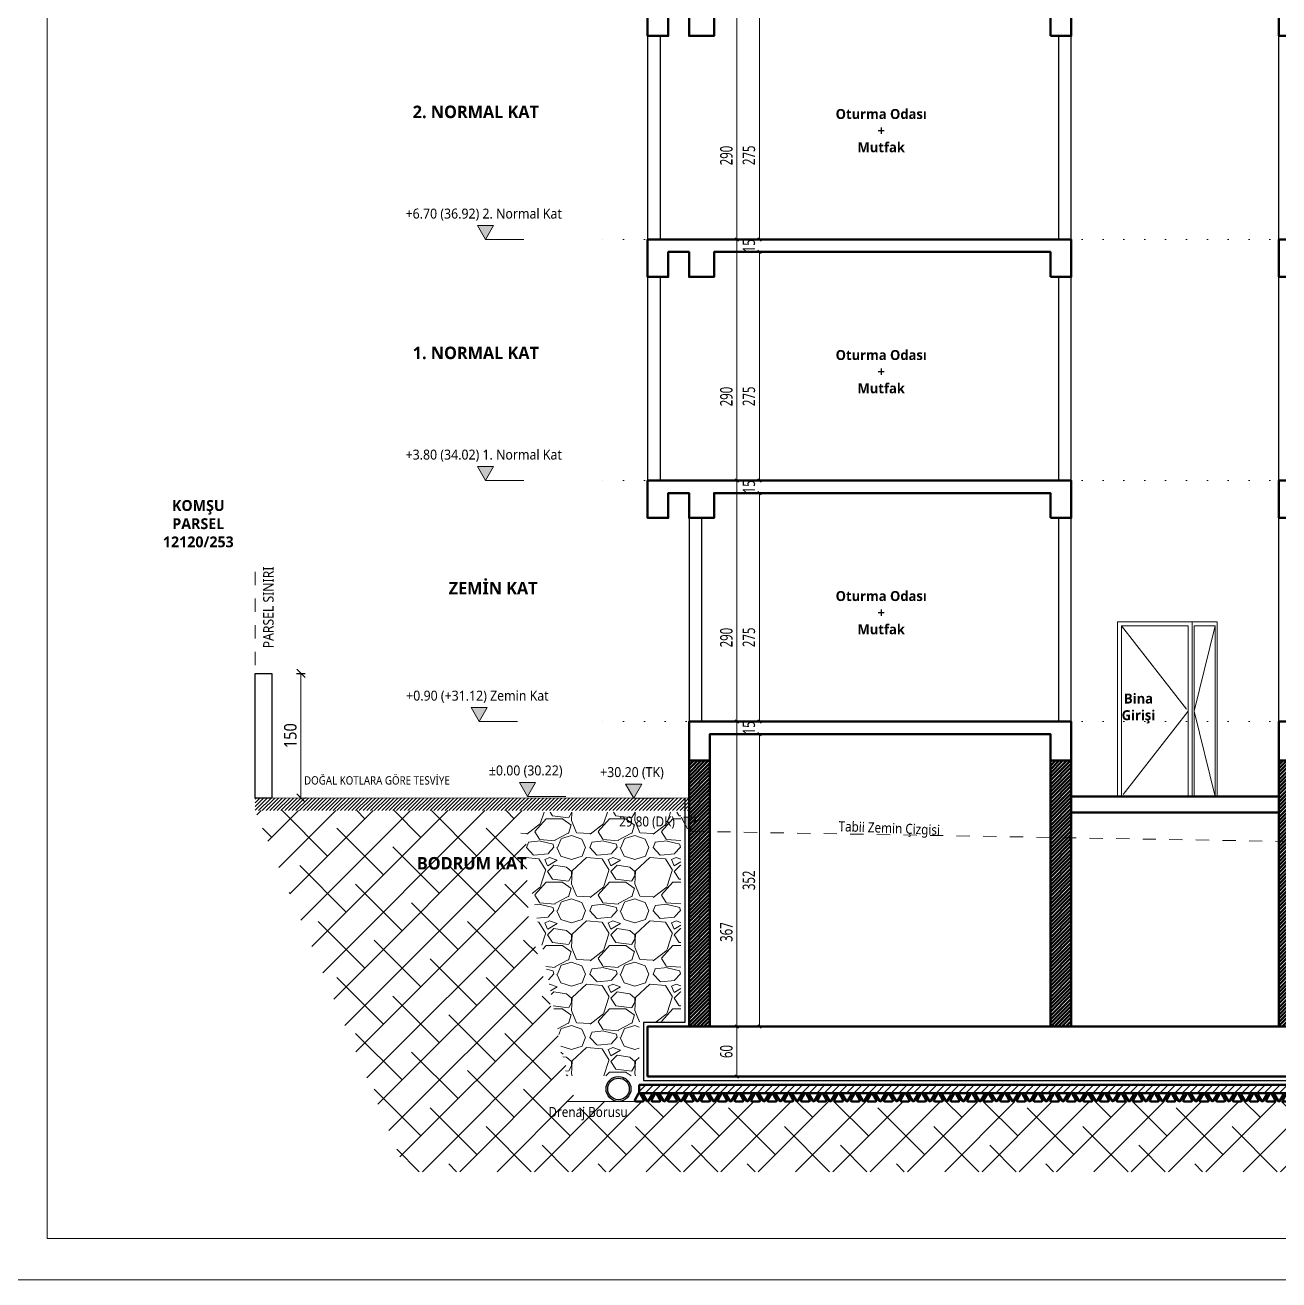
# Model space of a CAD drawing. Header units: metres. Extents: x 14968 to 56958, y -40276 to -31129.
# Drawn here: x 43774 to 45283, y -37376 to -35866 of the extents above; entities that cross this region are included whole.
import ezdxf
from ezdxf.enums import TextEntityAlignment as Align

# ---------------------------------------------------------------- set-up
doc = ezdxf.new("R2010")
doc.units = ezdxf.units.M
for name, pattern in [('DASHED2', [9.524999999999999, 6.35, -3.175]), ('DOT', [0.25, 0, -0.25]), ('JIS_02_1.2', [64.008, 32.004, -32.004])]:
    doc.linetypes.add(name, pattern=pattern)
doc.layers.get('0').update_dxf_attribs({"lineweight": 13})
doc.layers.get('Defpoints').update_dxf_attribs({"lineweight": 9})
for name, color, linetype, lineweight in [('A ANTET', 7, 'Continuous', 13), ('A DIŞ ZEMİN', 7, 'Continuous', 50), ('A DUVAR', 7, 'Continuous', 25), ('A KESİT BETONARME', 1, 'Continuous', 50), ('A KESİT MERDİVEN', 1, 'Continuous', 50), ('A KOLON TARAMA', 1, 'Continuous', 15), ('A KOT KESİT', 51, 'Continuous', 15), ('A TABİİ ZEMİN ÇİZGİSİ', 81, 'JIS_02_1.2', 9), ('A TOPRAK', 17, 'Continuous', 5), ('A YAZI', 7, 'Continuous', 13), ('A YAZI MALZEME', 131, 'Continuous', 9), ('A YAZI VAZ', 7, 'Continuous', 13), ('A ÖLÇÜ KESİT', 31, 'Continuous', 9)]:
    doc.layers.add(name, color=color, linetype=linetype, lineweight=lineweight)
doc.layers.add('A KESİT KAPI GÖR', color=7, linetype='Continuous', lineweight=9, true_color=0x848484)
doc.layers.add('A KOT KESİT KAT HİZASI', color=7, linetype='DOT', lineweight=15, true_color=0xffff7f)
doc.layers.add('A YALITIM', color=6, linetype='BATTING')
doc.styles.add('HİB GENISO .9', font='GENISO.ttf', dxfattribs={"width": 0.9})
doc.styles.add('HİB Segoe Semibold', font='')
doc.styles.add('HİB Segoe Semilight .7', font='segoeuisl.ttf', dxfattribs={"width": 0.7})
doc.styles.add('HİB Segoe Semilight .95', font='segoeuisl.ttf', dxfattribs={"width": 0.9})
doc.styles.get('HİB Segoe Semibold').set_extended_font_data('Segoe UI Semibold')
doc.linetypes.add('BATTING', pattern='A,0.00254,-2.54,[134,ltypeshp.shx,S=2.54,R=0,X=-2.54,Y=0],-5.08,[134,ltypeshp.shx,S=2.54,R=180,X=2.54,Y=0],-2.54', length=10.16254)
doc.dimstyles.new('HİB', dxfattribs={"dimtxt": 12, "dimasz": 18, "dimexe": 5, "dimexo": 30, "dimgap": 5, "dimtad": 1, "dimdec": 0, "dimzin": 0, "dimdsep": 46, "dimtxsty": 'HİB GENISO .9', "dimblk": 'CLOSEDBLANK', "dimtsz": 5, "dimcen": 0.09, "dimclrd": 256, "dimclre": 256, "dimclrt": 256, "dimadec": 0, "dimazin": 0, "dimtfac": 1, "dimtdec": 4, "dimtix": 1, "dimtofl": 0, "dimtmove": 0, "dimatfit": 3, "dimfxl": 30, "dimfxlon": 1, "dimtvp": 1, "dimtolj": 1, "dimtzin": 0, "dimlwd": -1, "dimlwe": -3, "dimarcsym": 0})
doc.dimstyles.new('HİB İÇ', dxfattribs={"dimtxt": 15, "dimasz": 18, "dimexe": 3, "dimexo": 10, "dimgap": 5, "dimtad": 1, "dimdec": 0, "dimzin": 0, "dimdsep": 46, "dimtxsty": 'HİB Segoe Semilight .7', "dimblk": 'NONE', "dimblk1": 'NONE', "dimblk2": 'NONE', "dimtsz": 2, "dimcen": 0.09, "dimclrd": 256, "dimclre": 256, "dimclrt": 256, "dimadec": 0, "dimazin": 0, "dimtfac": 1, "dimtdec": 4, "dimtix": 1, "dimtofl": 0, "dimtmove": 0, "dimatfit": 3, "dimfxl": 10, "dimfxlon": 1, "dimtvp": 1, "dimtolj": 1, "dimtzin": 0, "dimlwd": -1, "dimlwe": -3, "dimarcsym": 0})

# ---------------------------------------------------------------- blocks, each defined once
blk = doc.blocks.new('*D377')
at = {"layer": 'A ÖLÇÜ KESİT', "lineweight": -3, "ltscale": 0.5}
for p, q in [((44620.73252638744, -35834.07911688487), (44627.73252638744, -35834.07911688487)), ((44630.00820348626, -36124.07911688487), (44627.73252638744, -36124.07911688487))]:
    blk.add_line(p, q, dxfattribs=at)
at = {"layer": 'A ÖLÇÜ KESİT', "ltscale": 0.5}
for p, q in [((44632.73252638744, -35836.07911688487), (44628.73252638744, -35832.07911688487)), ((44630.73252638744, -36124.07911688487), (44630.73252638744, -35834.07911688487)), ((44628.73252638744, -36122.07911688487), (44632.73252638744, -36126.07911688487))]:
    blk.add_line(p, q, dxfattribs=at)
at = {"layer": 'Defpoints', "color": 0}
for p in [(44630.73252638744, -35834.07911688487), (44630.73252638744, -35834.07911688487), (44640.00820348626, -36124.07911688487)]:
    blk.add_point(p, dxfattribs=at)
at = {"layer": 'A ÖLÇÜ KESİT', "ltscale": 0.5, "insert": (44617.97625023681, -36023.04038595709), "char_height": 15, "attachment_point": 5, "rotation": 90, "style": 'HİB Segoe Semilight .7'}
blk.add_mtext('\\A1;290', dxfattribs=at)
blk = doc.blocks.new('_None')
blk = doc.blocks.new('*D376')
at = {"layer": 'A ÖLÇÜ KESİT', "lineweight": -3, "ltscale": 0.5}
for p, q in [((44653.17223963886, -35849.07911688485), (44660.84289426256, -35849.07911688485)), ((44662.28007484436, -36124.07911688487), (44654.84289426256, -36124.07911688487))]:
    blk.add_line(p, q, dxfattribs=at)
at = {"layer": 'A ÖLÇÜ KESİT', "ltscale": 0.5}
for p, q in [((44659.84289426256, -35851.07911688485), (44655.84289426256, -35847.07911688485)), ((44657.84289426256, -36124.07911688487), (44657.84289426256, -35849.07911688485)), ((44655.84289426256, -36122.07911688487), (44659.84289426256, -36126.07911688487))]:
    blk.add_line(p, q, dxfattribs=at)
at = {"layer": 'Defpoints', "color": 0}
for p in [(44643.17223963886, -35849.07911688485), (44657.84289426256, -35849.07911688485), (44672.28007484436, -36124.07911688487)]:
    blk.add_point(p, dxfattribs=at)
at = {"layer": 'A ÖLÇÜ KESİT', "ltscale": 0.5, "insert": (44645.09184823745, -36022.73599765154), "char_height": 15, "attachment_point": 5, "rotation": 90, "style": 'HİB Segoe Semilight .7'}
blk.add_mtext('\\A1;275', dxfattribs=at)
blk = doc.blocks.new('*D367')
at = {"layer": 'A ÖLÇÜ KESİT', "ltscale": 0.5}
for p, q in [((44655.84289426256, -36122.07911688487), (44659.84289426256, -36126.07911688487)), ((44657.84289426256, -36124.07911688487), (44657.84289426256, -36120.07911688487)), ((44659.84289426256, -36141.07911688485), (44655.84289426256, -36137.07911688485)), ((44657.84289426256, -36139.07911688485), (44657.84289426256, -36143.07911688485))]:
    blk.add_line(p, q, dxfattribs=at)
at = {"layer": 'A ÖLÇÜ KESİT', "lineweight": -3, "ltscale": 0.5}
for p, q in [((44655.84894913419, -36124.07911688487), (44660.84289426256, -36124.07911688487)), ((44653.52224830452, -36139.07911688485), (44660.84289426256, -36139.07911688485))]:
    blk.add_line(p, q, dxfattribs=at)
at = {"layer": 'Defpoints', "color": 0}
for p in [(44645.84894913419, -36124.07911688487), (44657.84289426256, -36124.07911688487), (44643.52224830452, -36139.07911688485)]:
    blk.add_point(p, dxfattribs=at)
at = {"layer": 'A ÖLÇÜ KESİT', "ltscale": 0.5, "insert": (44645.05000723327, -36131.57911688487), "char_height": 15, "attachment_point": 5, "rotation": 90, "style": 'HİB Segoe Semilight .7'}
blk.add_mtext('\\A1;15', dxfattribs=at)
blk = doc.blocks.new('TABİİ ZEMİN ÖLÇÜSÜ')
at = {"ltscale": 0.5}
h = blk.add_hatch(color=256, dxfattribs=at)
h.dxf.hatch_style = 1
h.paths.add_polyline_path([(9.742785792564973, 16.87500000001455), (-9.742785792586801, 16.87500000001455), (-1.455191522836685e-11, 1.455191522836685e-11)])
blk.add_lwpolyline([(9.742785792564973, 16.87500000001455), (-9.742785792586801, 16.87500000001455), (-1.455191522836685e-11, 1.455191522836685e-11)], close=True, dxfattribs=at)
at = {"ltscale": 0.5, "style": 'HİB Segoe Semilight .95', "width": 0.9}
blk.add_attdef('KOT', text='', height=12, dxfattribs=at).set_placement((-0.1060853250528453, 30.26986630654574), align=Align.MIDDLE)
blk = doc.blocks.new('KOT KESİT')
at = {"layer": 'A KOT KESİT', "transparency": 33554687}
h = blk.add_hatch(color=256, dxfattribs=at)
h.dxf.hatch_style = 1
h.paths.add_polyline_path([(9.742785792559516, 16.87500000000182), (-9.742785792590439, 16.87500000000182), (-1.455191522836685e-11, 1.818989403545856e-12)])
at = {"layer": 'A KOT KESİT'}
blk.add_line((-1.455191522836685e-11, 1.818989403545856e-12), (46.14918567927452, 1.818989403545856e-12), dxfattribs=at)
blk.add_lwpolyline([(9.742785792559516, 16.87500000000182), (-9.742785792590439, 16.87500000000182), (-1.455191522836685e-11, 1.818989403545856e-12)], close=True, dxfattribs=at)
at = {"layer": 'A KOT KESİT', "ltscale": 100, "transparency": 33554687, "style": 'HİB Segoe Semilight .95', "width": 0.9499999999999998}
blk.add_attdef('YAZI', text='', height=12, dxfattribs=at).set_placement((-2.144802670707023, 25.20597181316491), align=Align.CENTER)
blk = doc.blocks.new('*D373')
at = {"layer": 'A ÖLÇÜ KESİT', "lineweight": -3, "ltscale": 0.5}
for p, q in [((44620.73252638744, -36414.07911688487), (44627.73252638744, -36414.07911688487)), ((44630.00820348626, -36704.07911688487), (44627.73252638744, -36704.07911688487))]:
    blk.add_line(p, q, dxfattribs=at)
at = {"layer": 'A ÖLÇÜ KESİT', "ltscale": 0.5}
for p, q in [((44632.73252638744, -36416.07911688487), (44628.73252638744, -36412.07911688487)), ((44630.73252638744, -36704.07911688487), (44630.73252638744, -36414.07911688487)), ((44628.73252638744, -36702.07911688487), (44632.73252638744, -36706.07911688487))]:
    blk.add_line(p, q, dxfattribs=at)
at = {"layer": 'Defpoints', "color": 0}
for p in [(44630.73252638744, -36414.07911688487), (44630.73252638744, -36414.07911688487), (44640.00820348626, -36704.07911688487)]:
    blk.add_point(p, dxfattribs=at)
at = {"layer": 'A ÖLÇÜ KESİT', "ltscale": 0.5, "insert": (44617.97625023681, -36603.04038595709), "char_height": 15, "attachment_point": 5, "rotation": 90, "style": 'HİB Segoe Semilight .7'}
blk.add_mtext('\\A1;290', dxfattribs=at)
blk = doc.blocks.new('*D366')
at = {"layer": 'A ÖLÇÜ KESİT', "lineweight": -3, "ltscale": 0.5}
for p, q in [((44653.76309819509, -36414.07911688487), (44660.84289426256, -36414.07911688487)), ((44653.17223963886, -36429.07911688485), (44660.84289426256, -36429.07911688485))]:
    blk.add_line(p, q, dxfattribs=at)
at = {"layer": 'A ÖLÇÜ KESİT', "ltscale": 0.5}
for p, q in [((44655.84289426256, -36412.07911688487), (44659.84289426256, -36416.07911688487)), ((44657.84289426256, -36414.07911688487), (44657.84289426256, -36410.07911688487)), ((44659.84289426256, -36431.07911688485), (44655.84289426256, -36427.07911688485)), ((44657.84289426256, -36429.07911688485), (44657.84289426256, -36433.07911688485))]:
    blk.add_line(p, q, dxfattribs=at)
at = {"layer": 'Defpoints', "color": 0}
for p in [(44643.76309819509, -36414.07911688487), (44657.84289426256, -36414.07911688487), (44643.17223963886, -36429.07911688485)]:
    blk.add_point(p, dxfattribs=at)
at = {"layer": 'A ÖLÇÜ KESİT', "ltscale": 0.5, "insert": (44645.05000723327, -36421.57911688487), "char_height": 15, "attachment_point": 5, "rotation": 90, "style": 'HİB Segoe Semilight .7'}
blk.add_mtext('\\A1;15', dxfattribs=at)
blk = doc.blocks.new('*D365')
at = {"layer": 'A ÖLÇÜ KESİT', "lineweight": -3, "ltscale": 0.5}
for p, q in [((44653.17223963886, -36429.07911688485), (44660.84289426256, -36429.07911688485)), ((44662.28007484436, -36704.07911688487), (44654.84289426256, -36704.07911688487))]:
    blk.add_line(p, q, dxfattribs=at)
at = {"layer": 'A ÖLÇÜ KESİT', "ltscale": 0.5}
for p, q in [((44659.84289426256, -36431.07911688485), (44655.84289426256, -36427.07911688485)), ((44657.84289426256, -36704.07911688487), (44657.84289426256, -36429.07911688485)), ((44655.84289426256, -36702.07911688487), (44659.84289426256, -36706.07911688487))]:
    blk.add_line(p, q, dxfattribs=at)
at = {"layer": 'Defpoints', "color": 0}
for p in [(44643.17223963886, -36429.07911688485), (44657.84289426256, -36429.07911688485), (44672.28007484436, -36704.07911688487)]:
    blk.add_point(p, dxfattribs=at)
at = {"layer": 'A ÖLÇÜ KESİT', "ltscale": 0.5, "insert": (44645.09184823745, -36602.73599765154), "char_height": 15, "attachment_point": 5, "rotation": 90, "style": 'HİB Segoe Semilight .7'}
blk.add_mtext('\\A1;275', dxfattribs=at)
blk = doc.blocks.new('*D364')
at = {"layer": 'A ÖLÇÜ KESİT', "ltscale": 0.5}
for p, q in [((44655.84289426256, -36702.07911688487), (44659.84289426256, -36706.07911688487)), ((44657.84289426256, -36704.07911688487), (44657.84289426256, -36700.07911688487)), ((44659.84289426256, -36721.07911688485), (44655.84289426256, -36717.07911688485)), ((44657.84289426256, -36719.07911688485), (44657.84289426256, -36723.07911688485))]:
    blk.add_line(p, q, dxfattribs=at)
at = {"layer": 'A ÖLÇÜ KESİT', "lineweight": -3, "ltscale": 0.5}
for p, q in [((44662.28007484436, -36704.07911688487), (44654.84289426256, -36704.07911688487)), ((44662.61017579668, -36719.07911688485), (44654.84289426256, -36719.07911688485))]:
    blk.add_line(p, q, dxfattribs=at)
at = {"layer": 'Defpoints', "color": 0}
for p in [(44657.84289426256, -36704.07911688487), (44672.28007484436, -36704.07911688487), (44672.61017579668, -36719.07911688485)]:
    blk.add_point(p, dxfattribs=at)
at = {"layer": 'A ÖLÇÜ KESİT', "ltscale": 0.5, "insert": (44645.05000723327, -36711.57911688486), "char_height": 15, "attachment_point": 5, "rotation": 90, "style": 'HİB Segoe Semilight .7'}
blk.add_mtext('\\A1;15', dxfattribs=at)
blk = doc.blocks.new('*D363')
at = {"layer": 'A ÖLÇÜ KESİT', "lineweight": -3, "ltscale": 0.5}
for p, q in [((44640.73252638744, -37071.07911688359), (44627.73252638744, -37071.07911688359)), ((44640.73252638744, -37131.07911688359), (44627.73252638744, -37131.07911688359))]:
    blk.add_line(p, q, dxfattribs=at)
at = {"layer": 'A ÖLÇÜ KESİT', "ltscale": 0.5}
for p, q in [((44632.73252638744, -37073.07911688359), (44628.73252638744, -37069.07911688359)), ((44630.73252638744, -37131.07911688359), (44630.73252638744, -37071.07911688359)), ((44628.73252638744, -37129.07911688359), (44632.73252638744, -37133.07911688359))]:
    blk.add_line(p, q, dxfattribs=at)
at = {"layer": 'Defpoints', "color": 0}
for p in [(44630.73252638744, -37071.07911688359), (44651.00149046036, -37071.07911688359), (44661.57095292037, -37131.07911688359)]:
    blk.add_point(p, dxfattribs=at)
at = {"layer": 'A ÖLÇÜ KESİT', "ltscale": 0.5, "insert": (44617.97625023681, -37101.07911688359), "char_height": 15, "attachment_point": 5, "rotation": 90, "style": 'HİB Segoe Semilight .7'}
blk.add_mtext('\\A1;60', dxfattribs=at)
blk = doc.blocks.new('*D791')
at = {"layer": 'A ÖLÇÜ KESİT', "ltscale": 0.5}
for p, q in [((44659.84289426256, -36721.07840102629), (44655.84289426256, -36717.07840102629)), ((44657.84289426256, -37071.07911688359), (44657.84289426256, -36719.07840102629)), ((44655.84289426256, -37069.07911688359), (44659.84289426256, -37073.07911688359))]:
    blk.add_line(p, q, dxfattribs=at)
at = {"layer": 'A ÖLÇÜ KESİT', "lineweight": -3, "ltscale": 0.5}
for p, q in [((44657.63419795626, -36719.07840102629), (44654.84289426256, -36719.07840102629)), ((44661.00149046036, -37071.07911688359), (44660.84289426256, -37071.07911688359))]:
    blk.add_line(p, q, dxfattribs=at)
at = {"layer": 'Defpoints', "color": 0}
for p in [(44657.84289426256, -36719.07840102629), (44667.63419795626, -36719.07840102629), (44651.00149046036, -37071.07911688359)]:
    blk.add_point(p, dxfattribs=at)
at = {"layer": 'A ÖLÇÜ KESİT', "ltscale": 0.5, "insert": (44645.08661811193, -36895.07875895494), "char_height": 15, "attachment_point": 5, "rotation": 90, "style": 'HİB Segoe Semilight .7'}
blk.add_mtext('\\A1;352', dxfattribs=at)
blk = doc.blocks.new('*D372')
at = {"layer": 'A ÖLÇÜ KESİT', "ltscale": 0.5}
for p, q in [((44632.73252638744, -36706.07911688487), (44628.73252638744, -36702.07911688487)), ((44630.73252638744, -37071.07911688359), (44630.73252638744, -36704.07911688487)), ((44628.73252638744, -37069.07911688359), (44632.73252638744, -37073.07911688359))]:
    blk.add_line(p, q, dxfattribs=at)
at = {"layer": 'A ÖLÇÜ KESİT', "lineweight": -3, "ltscale": 0.5}
for p, q in [((44630.00820348626, -36704.07911688487), (44627.73252638744, -36704.07911688487)), ((44630.00820348626, -37071.07911688359), (44627.73252638744, -37071.07911688359))]:
    blk.add_line(p, q, dxfattribs=at)
at = {"layer": 'Defpoints', "color": 0}
for p in [(44630.73252638744, -36704.07911688487), (44640.00820348626, -36704.07911688487), (44640.00820348626, -37071.07911688359)]:
    blk.add_point(p, dxfattribs=at)
at = {"layer": 'A ÖLÇÜ KESİT', "ltscale": 0.5, "insert": (44617.97625023681, -36957.35541148041), "char_height": 15, "attachment_point": 5, "rotation": 90, "style": 'HİB Segoe Semilight .7'}
blk.add_mtext('\\A1;367', dxfattribs=at)
blk = doc.blocks.new('*D741')
at = {"layer": 'A ÖLÇÜ KESİT', "ltscale": 0.5}
for p, q in [((44110.89329743088, -36651.06785947623), (44100.89329743088, -36641.06785947623)), ((44105.89329743088, -36796.08019174472), (44105.89329743088, -36646.06785947623)), ((44100.89329743088, -36791.08019174472), (44110.89329743088, -36801.08019174472))]:
    blk.add_line(p, q, dxfattribs=at)
at = {"layer": 'A ÖLÇÜ KESİT', "lineweight": -3, "ltscale": 0.5}
for p, q in [((44100.67716156691, -36646.06785947623), (44110.89329743088, -36646.06785947623)), ((44112.06313666554, -36796.08019174472), (44110.89329743088, -36796.08019174472))]:
    blk.add_line(p, q, dxfattribs=at)
at = {"layer": 'Defpoints', "color": 0}
for p in [(44070.67716156691, -36646.06785947623), (44105.89329743088, -36646.06785947623), (44082.06313666554, -36796.08019174472)]:
    blk.add_point(p, dxfattribs=at)
at = {"layer": 'A ÖLÇÜ KESİT', "ltscale": 0.5, "insert": (44093.1004104016, -36721.07402561048), "char_height": 15, "attachment_point": 5, "rotation": 90, "style": 'HİB Segoe Semilight .95'}
blk.add_mtext('\\A1;150', dxfattribs=at)
blk = doc.blocks.new('_ClosedBlank')
at = {"color": 0, "linetype": 'ByBlock', "lineweight": -2}
for p, q in [((-1, 0.166667), (0, 0)), ((-1, 0.166667), (-1, -0.166667)), ((0, 0), (-1, -0.166667))]:
    blk.add_line(p, q, dxfattribs=at)
blk = doc.blocks.new('*D375')
at = {"layer": 'A ÖLÇÜ KESİT', "lineweight": -3, "ltscale": 0.5}
for p, q in [((44620.73252638744, -36124.07911688487), (44627.73252638744, -36124.07911688487)), ((44630.00820348626, -36414.07911688487), (44627.73252638744, -36414.07911688487))]:
    blk.add_line(p, q, dxfattribs=at)
at = {"layer": 'A ÖLÇÜ KESİT', "ltscale": 0.5}
for p, q in [((44632.73252638744, -36126.07911688487), (44628.73252638744, -36122.07911688487)), ((44630.73252638744, -36414.07911688487), (44630.73252638744, -36124.07911688487)), ((44628.73252638744, -36412.07911688487), (44632.73252638744, -36416.07911688487))]:
    blk.add_line(p, q, dxfattribs=at)
at = {"layer": 'Defpoints', "color": 0}
for p in [(44630.73252638744, -36124.07911688487), (44630.73252638744, -36124.07911688487), (44640.00820348626, -36414.07911688487)]:
    blk.add_point(p, dxfattribs=at)
at = {"layer": 'A ÖLÇÜ KESİT', "ltscale": 0.5, "insert": (44617.97625023681, -36313.04038595709), "char_height": 15, "attachment_point": 5, "rotation": 90, "style": 'HİB Segoe Semilight .7'}
blk.add_mtext('\\A1;290', dxfattribs=at)
blk = doc.blocks.new('*D374')
at = {"layer": 'A ÖLÇÜ KESİT', "lineweight": -3, "ltscale": 0.5}
for p, q in [((44653.17223963886, -36139.07911688485), (44660.84289426256, -36139.07911688485)), ((44662.28007484436, -36414.07911688487), (44654.84289426256, -36414.07911688487))]:
    blk.add_line(p, q, dxfattribs=at)
at = {"layer": 'A ÖLÇÜ KESİT', "ltscale": 0.5}
for p, q in [((44659.84289426256, -36141.07911688485), (44655.84289426256, -36137.07911688485)), ((44657.84289426256, -36414.07911688487), (44657.84289426256, -36139.07911688485)), ((44655.84289426256, -36412.07911688487), (44659.84289426256, -36416.07911688487))]:
    blk.add_line(p, q, dxfattribs=at)
at = {"layer": 'Defpoints', "color": 0}
for p in [(44643.17223963886, -36139.07911688485), (44657.84289426256, -36139.07911688485), (44672.28007484436, -36414.07911688487)]:
    blk.add_point(p, dxfattribs=at)
at = {"layer": 'A ÖLÇÜ KESİT', "ltscale": 0.5, "insert": (44645.09184823745, -36312.73599765154), "char_height": 15, "attachment_point": 5, "rotation": 90, "style": 'HİB Segoe Semilight .7'}
blk.add_mtext('\\A1;275', dxfattribs=at)
blk = doc.blocks.new('*U726')
at = {"layer": 'A KESİT BETONARME', "ltscale": 0.5}
for points in [[(-10.48100418740069, -3.33333333333394, 0.5773502691896174), (-9.518753738750092, -5.000000000000909), (-0.5377495513530448, -5.000000000000909, 0.5773502691896383), (0.4245008972975484, -3.33333333333394), (-4.066001196399156, 4.444444444444343, 0.577350269189672), (-5.990502093703981, 4.444444444444343)], [(10.48100418739705, 3.333333333334849, 0.5773502691896174), (9.518753738746454, 5.000000000001819), (0.5377495513494068, 5.000000000001819, 0.5773502691896383), (-0.4245008973011863, 3.333333333334849), (4.066001196395518, -4.444444444443434, 0.577350269189672), (5.990502093700343, -4.444444444443434)]]:
    blk.add_lwpolyline(points, format="xyb", close=True, dxfattribs=at)
blk = doc.blocks.new('*U725')
at = {"layer": 'A KESİT BETONARME', "color": 0, "linetype": 'ByBlock', "lineweight": -2, "transparency": 16777216}
for p in [(0, 0), (20, 0), (40, 0), (60, 0), (80, 0), (100, 0), (120, 0), (140, 0), (160, 0), (180, 0), (200, 0), (220, 0), (240, 0), (260, 0), (280, 0), (300, 0), (320, 0), (340, 0), (360, 0), (380, 0), (400, 0), (420, 0), (440, 0), (460, 0), (480, 0), (500, 0), (520, 0), (540, 0), (560, 0), (580, 0), (600, 0), (620, 0), (640, 0), (660, 0), (680, 0), (700, 0), (720, 0), (740, 0), (760, 0), (780, 0), (800, 0), (820, 0), (840, 0), (860, 0), (880, 0), (900, 0), (920, 0), (940, 0), (960, 0), (980, 0), (1000, 0), (1020, 0), (1040, 0), (1060, 0), (1080, 0), (1100, 0), (1120, 0), (1140, 0), (1160, 0), (1180, 0), (1200, 0), (1220, 0), (1240, 0), (1260, 0), (1280, 0)]:
    blk.add_blockref('*U726', p, dxfattribs=at)
blk = doc.blocks.new('GİRİŞ KAPISI GÖR')
at = {"layer": 'A KESİT KAPI GÖR'}
for p, q in [((119.9999999999854, 210.0000000000146), (89.99999999998545, 210.0000000000146)), ((90.00000000000728, 210.0000000000146), (90.00000000000728, 1.455191522836685e-11)), ((117.4999999999854, 205.0000000000146), (92.49999999998545, 205.0000000000146)), ((92.50000000000728, 205.0000000000146), (92.50000000000728, 1.455191522836685e-11)), ((117.5000000000218, -5.093170329928398e-11), (117.5000000000218, 205.0000000000291)), ((120.0000000000073, 1.455191522836685e-11), (120.0000000000073, 210.0000000000146))]:
    blk.add_line(p, q, dxfattribs=at)
at = {"layer": 'A KESİT KAPI GÖR', "linetype": 'DASHED2', "ltscale": 20}
for p, q in [((117.5000000000073, 205.0000000000146), (92.50000000000728, 102.5000000000146)), ((92.50000000000728, 102.5000000000073), (117.5000000000073, 7.275957614183426e-12))]:
    blk.add_line(p, q, dxfattribs=at)
at = {"layer": 'A KESİT KAPI GÖR'}
for points in [[(9.999999999970896, 1.455191522836685e-11), (-1.455191522836685e-11, 1.455191522836685e-11), (-1.455191522836685e-11, 210.0000000000146), (89.99999999998545, 210.0000000000146), (89.99999999998545, 1.455191522836685e-11), (14.5637976777216, 1.455191522836685e-11)], [(4.999999999985448, 7.275957614183426e-12), (4.999999999985448, 205.0000000000218), (84.99999999998545, 205.0000000000218), (84.99999999998545, 2.182787284255028e-11), (4.999999999985448, 7.275957614183426e-12)]]:
    blk.add_lwpolyline(points, dxfattribs=at)
at = {"layer": 'A KESİT KAPI GÖR', "linetype": 'DASHED2', "ltscale": 20}
blk.add_lwpolyline([(4.999999999985448, 205.0000000000218), (84.99999999998545, 102.5000000000218), (4.999999999985448, 1.455191522836685e-11)], dxfattribs=at)

msp = doc.modelspace()

# ---------------------------------------------------------------- hatches: boundary and pattern name
at = {"layer": 'A DUVAR', "ltscale": 0.5, "true_color": 0x848484, "transparency": 33554687}
h = msp.add_hatch(dxfattribs=at)
h.set_pattern_fill('ANSI31', color=252)
h.set_pattern_definition([(45, (460.1343439731645, -5362.281981884102), (-2.245064030267288, 2.245064030267288), [])])
h.paths.add_polyline_path([(44573.08249567843, -36811.08377318137), (44573.08249567843, -36796.08377318137), (44050.67716156691, -36796.08377318137), (44050.67716156689, -36811.08377318137)])
at = {"layer": 'A KESİT MERDİVEN', "ltscale": 0.5, "transparency": 33554687}
h = msp.add_hatch(dxfattribs=at)
h.set_pattern_fill('ANSI31', color=256)
h.set_pattern_definition([(45, (0, 0), (-2.245064030267288, 2.245064030267288), [])])
h.paths.add_polyline_path([(44598.08249567842, -36751.07840102629), (44573.08249567843, -36751.07840102632), (44573.08249567843, -37071.07840102504), (44598.08249567843, -37071.07840102504)])
h.paths.add_polyline_path([(45033.08249264102, -36751.0784010263), (45008.08249264102, -36751.07840102632), (45008.08249264102, -37071.07840102504), (45033.08249264102, -37071.07840102504), (45033.08249264102, -36813.37067739736), (45033.08249264102, -36794.08238951244)])
h.paths.add_polyline_path([(45308.08249206232, -36751.07840102631), (45283.08249206232, -36751.0784010263), (45283.08249206232, -36794.08238951244), (45283.08249206232, -36813.37067739736), (45283.08249206232, -37071.07840102504), (45308.08249206232, -37071.07840102504)])
h.paths.add_polyline_path([(45743.08248902491, -37071.07840102504), (45743.08248902492, -36751.0784010263), (45718.08248902491, -36751.0784010263), (45718.08248902491, -37071.07840102504)])
at = {"layer": 'A KOLON TARAMA', "ltscale": 100, "transparency": 33554687}
h = msp.add_hatch(dxfattribs=at)
h.set_pattern_fill('ANSI31', color=256, scale=2)
h.set_pattern_definition([(45, (25742.29716037658, -31933.69198246186), (-4.490128060534578, 4.490128060534578), [])])
h.paths.add_polyline_path([(44513.08249567842, -37141.07840102506), (45803.13899896851, -37141.25988620625), (45803.13899896851, -37151.25988620625), (44513.08249567842, -37151.07840102506)])
at = {"layer": 'A TOPRAK', "ltscale": 0.5, "transparency": 33554687}
h = msp.add_hatch(dxfattribs=at)
h.set_pattern_fill('ANSI38-METRIC', color=256, scale=10)
h.set_pattern_definition([(45, (0, -2), (-22.45064030267288, 22.45064030267288), []), (135, (0, -2), (-67.35192090801864, 22.45064030267289), [79.375, -47.625])])
h.paths.add_polyline_path([(44379.76473466471, -36941.90464885084), (44375.45033541113, -36811.22440526424), (44050.67716156691, -36811.22440526424), (44232.48846227767, -37245.65602749772), (45929.28471318557, -37245.65602749772), (46109.07447410758, -36824.92218282894), (45939.77188395953, -36832.42369514576), (45879.2910908134, -37161.07840102506), (44435.85490473083, -37161.07840102506)])
at = {"layer": 'A TOPRAK', "ltscale": 0.5, "true_color": 0x848484, "transparency": 33554687}
h = msp.add_hatch(dxfattribs=at)
h.set_pattern_fill('GRAVL1', color=252, scale=3)
h.set_pattern_definition([(228.0128, (2347.407041398676, -5385.471464350154), (-609.5998652904516, -685.8001022304727), [10.2516432, -1014.9145056]), (184.9696999999994, (2340.549041398677, -5393.091464350155), (914.4000801256439, 76.19933759393774), [17.59214159999999, -1741.621484999999]), (132.5104, (2323.023041398676, -5394.615464350154), (761.9992927380272, -838.2006609489854), [12.4044456, -1228.0416384]), (267.2737, (2293.305041398675, -5413.665464350153), (76.19969655081192, 1524.000022476978), [16.0201356, -1585.9931196]), (292.8337, (2292.543041398676, -5429.667464350154), (-381.0007547943101, 914.3997265774667), [15.709011, -1555.1942226]), (357.2737, (2298.639041398676, -5444.145464350155), (-1524.000022476978, 76.199696550812), [16.0201356, -1585.9931196]), (37.6942, (2314.641041398676, -5444.907464350155), (-990.6005597360897, -761.9992688732324), [21.1858098, -2097.3934938]), (72.2553, (2331.405041398677, -5431.953464350154), (533.4008201181521, 1676.399712820426), [20.0015856, -1980.1576602]), (121.4296, (2337.501041398675, -5412.903464350155), (-609.6006274442389, 990.5996217807335), [16.07438999999992, -1591.366362599994]), (175.2364, (2329.119041398677, -5399.187464350154), (838.2000721095525, -76.19935478878804), [18.35139839999992, -899.2181405999974]), (222.3973999999999, (2310.831041398676, -5397.663464350155), (-914.400560151781, -838.1993966494755), [23.7323376, -2349.503175]), (138.8141, (2368.743041398677, -5414.427464350156), (-533.4002245465955, 457.1997952767181), [8.1001362, -801.9169128000001]), (171.4692, (2362.647041398675, -5409.093464350153), (990.5998693029127, -152.400602745032), [15.41045939999996, -1525.639138199994]), (225, (2347.407041398676, -5406.807464350155), (-1.06581410364015e-14, -76.20002358001017), [10.7762802, -96.9867504]), (203.1985999999999, (2342.073041398675, -5397.663464350155), (380.9999794768311, 152.4001009851819), [5.803239599999984, -574.5186629999979]), (291.8014, (2336.739041398676, -5399.949464350155), (-76.19999318014943, 228.6000208034206), [8.2069686, -402.1426044]), (30.9638, (2339.787041398675, -5407.569464350156), (228.5998492983455, 152.4001892458039), [13.32958979999996, -430.9889525999987]), (161.5651, (2351.217041398675, -5400.711464350155), (152.4000331159836, -76.19987832557038), [9.638614199999957, -231.3269693999993]), (16.38950000000001, (2292.543041398676, -5399.949464350155), (762.0001675189915, 228.5994444881293), [13.50264, -1336.764789]), (70.3462, (2305.497041398676, -5396.139464350155), (-304.7996378497269, -838.2001627331942), [11.3279682, -1121.4664896]), (293.1986, (2351.217041398675, -5385.471464350154), (-152.4001009851818, 380.9999794768311), [11.606403, -568.7154995999999]), (343.6105, (2355.789041398675, -5396.139464350155), (-762.0001675189914, 228.5994444881296), [13.50263999999996, -1336.764788999994]), (339.444, (2292.543041398676, -5447.193464350155), (-381.0001405541327, 152.3996949273248), [13.021056, -638.0320488]), (294.7751, (2304.735041398675, -5451.765464350156), (-380.9994048204819, 838.2002607441407), [10.91016359999996, -1080.107796599995]), (66.80140000000002, (2351.979041398676, -5461.671464350155), (152.400100985182, 380.9999794768311), [11.606403, -568.7154995999999]), (17.354, (2356.551041398676, -5451.003464350155), (-990.600153855179, -304.7995810721449), [12.77348219999996, -1264.571308799995]), (69.444, (2314.641041398676, -5461.671464350155), (-152.399694927325, -381.0001405541326), [6.510528000000001, -644.5425768]), (101.3099, (2347.407041398676, -5461.671464350155), (-76.19981957071431, 304.8000573199985), [3.885438, -384.6598098000001]), (165.9638, (2346.645041398675, -5457.861464350153), (228.6000416044182, -76.19985197092691), [15.709011, -298.47159]), (186.0089999999994, (2331.405041398677, -5454.051464350156), (761.9999810190402, 76.19994799211632), [14.55801, -1441.2409326]), (303.6901, (2339.787041398675, -5414.427464350156), (-76.20010168944793, 152.3999663021624), [10.9897164, -263.7532698]), (353.1572, (2345.883041398676, -5423.571464350154), (1295.399951649465, -152.4006094418679), [19.1867028, -1899.4803006]), (60.94540000000001, (2364.933041398675, -5425.857464350154), (-304.8000020725852, -533.4000293042101), [7.845247199999978, -776.6817587999973]), (90, (2368.743041398677, -5418.999464350156), (-76.19999999999999, 76.19999999999999), [4.572, -71.628]), (120.2564, (2329.881041398676, -5451.765464350156), (304.7996103743652, -533.4001871361307), [10.5860088, -1048.018224]), (48.01280000000001, (2324.547041398677, -5442.621464350155), (609.5998652904518, 685.8001022304725), [20.5032864, -1004.6628624]), (0, (2338.263041398677, -5427.381464350154), (76.19999999999999, 76.19999999999999), [19.812, -56.388]), (325.3047999999999, (2358.075041398675, -5427.381464350154), (-761.999562534849, 533.4006560510984), [12.0482868, -1192.7794788]), (254.0546, (2367.981041398676, -5434.239464350154), (-76.19999156438422, -304.8000096508939), [11.0948724, -543.6495096]), (207.6459999999999, (2364.933041398675, -5444.907464350155), (-1447.799680507085, -762.0005877434907), [18.06435299999993, -1788.373918799995]), (175.4261, (2348.931041398675, -5453.289464350155), (-990.6000425433847, 76.1996038484746), [19.11088379999991, -1891.975438799994])])
h.paths.add_polyline_path([(44563.082493915, -37065.46092337892), (44563.082493915, -36812.91880610228), (44365.76673959781, -36812.91880610227), (44425.51241506451, -37130.46092337892), (44513.082493915, -37130.46092337892), (44513.082493915, -37065.46092337892)])

# ---------------------------------------------------------------- linework, layer by layer
at = {"layer": 'A ANTET'}
msp.add_lwpolyline([(28638.91721044098, -34475.855797609), (56958.33246978014, -34475.85579754248), (56958.33246982114, -37375.85579754249), (28638.91721044098, -37375.855797609)], close=True, dxfattribs=at)
at = {"layer": 'A DIŞ ZEMİN', "ltscale": 0.5}
msp.add_lwpolyline([(44573.08249567843, -36796.08019174472, 1, 1, 0), (44050.67716156691, -36796.08019174472, 1, 1, 0)], format="xyseb", dxfattribs=at)
at = {"layer": 'A DUVAR', "ltscale": 0.5}
for p, q in [((44523.08249391498, -35879.0784010263), (44523.08249567844, -36124.07840102632)), ((44538.08249391498, -35879.0784010263), (44538.08249567844, -36124.07840102632)), ((45018.08249264102, -36124.07840102632), (45018.08249264102, -35879.0784010263)), ((45033.08249264102, -36124.07840102632), (45033.08249264102, -35879.0784010263)), ((45283.08249206233, -36124.07840102636), (45283.08249206233, -35879.07840102635)), ((44523.08249391498, -36169.0784010263), (44523.08249567844, -36414.07840102632)), ((44538.08249391498, -36169.0784010263), (44538.08249567844, -36414.07840102632)), ((45018.08249264102, -36414.07840102632), (45018.08249264102, -36169.0784010263)), ((45033.08249264102, -36414.07840102632), (45033.08249264102, -36169.0784010263)), ((45283.08249206233, -36414.07840102636), (45283.08249206233, -36169.07840102635)), ((44573.082493915, -36459.07840102631), (44573.082493915, -36704.07840102632)), ((44588.082493915, -36459.0784010263), (44588.082493915, -36704.07840102632)), ((45018.08249264102, -36704.07840102632), (45018.08249264102, -36459.0784010263)), ((45033.08249264102, -36704.07840102632), (45033.08249264102, -36459.0784010263)), ((45283.08249206233, -36704.07840102636), (45283.08249206233, -36459.07840102635))]:
    msp.add_line(p, q, dxfattribs=at)
at = {"layer": 'A DUVAR'}
msp.add_lwpolyline([(44050.67716156691, -36646.06785947623), (44070.67716156691, -36646.06785947623), (44070.67716156691, -36796.08019174472), (44050.67716156691, -36796.08019174472)], close=True, dxfattribs=at)
at = {"layer": 'A DUVAR', "linetype": 'ByBlock', "ltscale": 100}
for radius in [15, 13]:
    msp.add_circle((44488.082493915, -37146.08118676471), radius, dxfattribs=at)
at = {"layer": 'A KESİT BETONARME', "ltscale": 0.5}
for p, q in [((44573.08249567843, -36751.07840102632), (44573.08249567843, -37071.07840102504)), ((44598.08249567843, -36751.07840102632), (44598.08249567843, -37071.07840102504)), ((45008.08249264102, -36751.07840102632), (45008.08249264102, -37071.07840102504)), ((45033.08249264102, -36751.07840102632), (45033.08249264102, -37071.07840102504)), ((45283.08249206232, -36751.0784010263), (45283.08249206232, -37071.07840102504))]:
    msp.add_line(p, q, dxfattribs=at)
for points in [[(45008.08249264103, -35879.07840102631), (45033.08249264102, -35879.0784010263), (45033.08249264101, -35834.07840102632), (44523.08249391498, -35834.07840102632), (44523.08249391498, -35879.0784010263), (44548.08249391498, -35879.0784010263), (44548.08249391498, -35849.07840102627), (44573.08249567843, -35849.07840102632), (44573.08249567843, -35879.07840102631), (44603.08249567842, -35879.0784010263), (44603.08249567841, -35849.07840102629), (45008.08249264103, -35849.07840102632)], [(45308.08249206233, -35879.07840102631), (45283.08249206233, -35879.0784010263), (45283.08249206234, -35834.07840102632), (45793.08249078837, -35834.07840102632), (45793.08249078837, -35879.0784010263), (45768.08249078838, -35879.0784010263), (45768.08249078838, -35849.07840102627), (45743.08248902493, -35849.07840102632), (45743.08248902493, -35879.07840102631), (45713.08248902494, -35879.0784010263), (45713.08248902494, -35849.07840102629), (45308.08249206233, -35849.07840102632)], [(45008.08249264103, -36169.07840102631), (45033.08249264102, -36169.0784010263), (45033.08249264101, -36124.07840102632), (44523.08249391498, -36124.07840102632), (44523.08249391498, -36169.0784010263), (44548.08249391498, -36169.0784010263), (44548.08249391498, -36139.07840102627), (44573.08249567843, -36139.07840102632), (44573.08249567843, -36169.07840102631), (44603.08249567842, -36169.0784010263), (44603.08249567841, -36139.07840102629), (45008.08249264103, -36139.07840102632)], [(45308.08249206233, -36169.07840102631), (45283.08249206233, -36169.0784010263), (45283.08249206234, -36124.07840102632), (45793.08249078837, -36124.07840102632), (45793.08249078837, -36169.0784010263), (45768.08249078838, -36169.0784010263), (45768.08249078838, -36139.07840102627), (45743.08248902493, -36139.07840102632), (45743.08248902493, -36169.07840102631), (45713.08248902494, -36169.0784010263), (45713.08248902494, -36139.07840102629), (45308.08249206233, -36139.07840102632)], [(45008.08249264103, -36459.07840102631), (45033.08249264102, -36459.0784010263), (45033.08249264101, -36414.07840102632), (44523.08249391498, -36414.07840102632), (44523.08249391498, -36459.0784010263), (44548.08249391498, -36459.0784010263), (44548.08249391498, -36429.07840102627), (44573.08249567843, -36429.07840102632), (44573.08249567843, -36459.07840102631), (44603.08249567842, -36459.0784010263), (44603.08249567841, -36429.07840102629), (45008.08249264103, -36429.07840102632)], [(45308.08249206233, -36459.07840102631), (45283.08249206233, -36459.0784010263), (45283.08249206234, -36414.07840102632), (45793.08249078837, -36414.07840102632), (45793.08249078837, -36459.0784010263), (45768.08249078838, -36459.0784010263), (45768.08249078838, -36429.07840102627), (45743.08248902493, -36429.07840102632), (45743.08248902493, -36459.07840102631), (45713.08248902494, -36459.0784010263), (45713.08248902494, -36429.07840102629), (45308.08249206233, -36429.07840102632)], [(45033.08249264102, -36751.0784010263), (45008.08249264103, -36751.07840102631), (45008.08249264103, -36719.07840102632), (44598.08249567841, -36719.07840102629), (44598.08249567842, -36751.0784010263), (44573.08249567843, -36751.07840102631), (44573.082493915, -36704.07840102632), (45033.08249264102, -36704.07840102632)], [(45743.08248902492, -36751.0784010263), (45718.08248902492, -36751.0784010263), (45718.08248902492, -36719.0784010263), (45308.08249206231, -36719.07840102629), (45308.08249206232, -36751.07840102631), (45283.08249206233, -36751.0784010263), (45283.08249206233, -36704.07840102632), (45743.08248902491, -36704.07840102632)], [(45033.08249264102, -36794.08238951244), (45283.08249206232, -36794.08238951244), (45283.08249206232, -36813.37067739736), (45033.08249264102, -36813.37067739736)], [(44523.08249567842, -37131.07840102505), (45793.08248902491, -37131.07840102505), (45793.08248902491, -37071.07840102504), (44523.08249567842, -37071.07840102504)]]:
    msp.add_lwpolyline(points, close=True, dxfattribs=at)
at = {"layer": 'A KESİT BETONARME', "linetype": 'ByBlock', "ltscale": 100}
msp.add_lwpolyline([(44513.08249567842, -37141.07840102505), (45803.13899896851, -37141.25988620625), (45803.13899896851, -37151.25988620625), (44513.08249567842, -37151.07840102505)], close=True, dxfattribs=at)
at = {"layer": 'A KOT KESİT KAT HİZASI', "ltscale": 100}
for p, q in [((46025.23079556868, -36124.07840102632), (44448.51966889067, -36124.07840102632)), ((46025.23079556868, -36414.07840102632), (44448.51966889067, -36414.07840102632)), ((46025.23079556868, -36704.07840102632), (44448.51966889067, -36704.07840102632))]:
    msp.add_line(p, q, dxfattribs=at)
at = {"layer": 'A TABİİ ZEMİN ÇİZGİSİ', "ltscale": 0.5}
for p, q in [((44050.67716156691, -36668.06785947623), (44050.67716156691, -36516.06785947623)), ((45743.08248902491, -36856.08019174472), (44573.08249567843, -36836.08019174471))]:
    msp.add_line(p, q, dxfattribs=at)
at = {"layer": 'A TOPRAK', "color": 252, "ltscale": 0.5}
msp.add_line((44513.08249391499, -37161.07840102504), (44425.51241506451, -37161.07840102504), dxfattribs=at)
at = {"layer": 'A YALITIM', "ltscale": 0.5}
msp.add_lwpolyline([(44568.08249567843, -36796.08019174472), (44568.08249567843, -37066.07840102504), (44518.08249567842, -37066.07840102504), (44518.08249567842, -37136.07840102505), (45798.08248902491, -37136.07840102505), (45798.08248902491, -37066.07840102504), (45748.08248902491, -37066.07840102504), (45748.08248902491, -36806.08019174472)], dxfattribs=at)
at = {"layer": 'A YAZI VAZ', "ltscale": 0.5}
msp.add_lwpolyline([(43800.35166076684, -34525.85579754249), (46330.00710416426, -34525.85579754249), (46330.00710416426, -37325.85579754248), (43800.35166076684, -37325.85579754248)], close=True, dxfattribs=at)

# ---------------------------------------------------------------- block references
at = {"layer": 'A KESİT BETONARME', "linetype": 'ByBlock', "ltscale": 100}
msp.add_blockref('*U725', (44518.11074732347, -37156.07840102506), dxfattribs=at)
at = {"layer": 'A KESİT KAPI GÖR', "ltscale": 0.5}
msp.add_blockref('GİRİŞ KAPISI GÖR', (45088.74450053942, -36794.08238951246), dxfattribs=at)
at = {"layer": 'A KOT KESİT'}
for p, values in [((44328.00105202682, -36124.07126703029), {'YAZI': '+6.70 (36.92) 2. Normal Kat'}), ((44328.00105202682, -36414.07126703029), {'YAZI': '+3.80 (34.02) 1. Normal Kat'}), ((44320.39650692081, -36704.07911688487), {'YAZI': '+0.90 (+31.12) Zemin Kat'}), ((44378.53344468871, -36794.07840102631), {'YAZI': '%%P0.00 (30.22)'}), ((44506.46246051398, -36796.07840102631), {'YAZI': '+30.20 (TK)'})]:
    msp.add_blockref('KOT KESİT', p, dxfattribs=at).add_auto_attribs(values)
at = {"layer": 'A TABİİ ZEMİN ÇİZGİSİ', "color": 2, "ltscale": 0.5}
ref = msp.add_blockref('TABİİ ZEMİN ÖLÇÜSÜ', (44573.08249567845, -36836.08019174474), dxfattribs=at)
ref.add_attrib('KOT', '29.80 (DK)', dxfattribs={"ltscale": 0.5, "height": 12, "style": 'HİB Segoe Semilight .95', "width": 0.9}).set_placement((44522.44482462609, -36825.52100354198), align=Align.MIDDLE)

# ---------------------------------------------------------------- texts
at = {"layer": 'A TABİİ ZEMİN ÇİZGİSİ', "ltscale": 0.5, "insert": (44884.84949168847, -36828.86450213896), "char_height": 12, "width": 141.183430411249, "attachment_point": 3, "rotation": 357.8190829716281, "style": 'HİB Segoe Semilight .95'}
msp.add_mtext('\\pxqc;Tabii Zemin Çizgisi', dxfattribs=at)
at = {"layer": 'A YAZI', "ltscale": 100}
for s, insert, char_height, width, attachment_point, style in [('\\pxi-3,l4,qc,t4;2. NORMAL KAT', (44441.80045585286, -35962.95549735273), 15, 265.8936742122532, 3, 'HİB Segoe Semibold'), ('Oturma Odası\\P+\\PMutfak', (44804.36618578369, -36019.23085287929), 12, 257.2438390954921, 8, 'HİB Segoe Semibold'), ('\\pxi-3,l4,qc,t4;1. NORMAL KAT', (44441.80045585286, -36252.95549735273), 15, 265.8936742122532, 3, 'HİB Segoe Semibold'), ('Oturma Odası\\P+\\PMutfak', (44804.36618578367, -36309.23085287929), 12, 257.2438390954921, 8, 'HİB Segoe Semibold'), ('\\pxqc;KOMŞU\\PPARSEL\\P12120/253', (43897.95327479638, -36437.55872862151), 13.125, 168.6637097280602, 1, 'HİB Segoe Semibold'), ('\\pxqc;ZEMİN KAT', (44449.61947303033, -36536.05951530064), 15, 224.8849463040802, 3, 'HİB Segoe Semibold'), ('Oturma Odası\\P+\\PMutfak', (44804.36618578365, -36599.23085287929), 12, 257.2438390954921, 8, 'HİB Segoe Semibold'), ('\\pxi-3,l4,t4;Bina\\PGirişi', (45108.01286285754, -36670.38257463108), 12, 74.16979967977204, 2, 'HİB Segoe Semibold'), ('\\pxqc;DOĞAL KOTLARA GÖRE TESVİYE', (44060.67716156691, -36769.83452118656), 10, 273.2636213073075, 1, 'HİB Segoe Semilight .95'), ('\\pxqc;BODRUM KAT', (44198.94403898936, -36867.03841746086), 15, 224.8849463040802, 1, 'HİB Segoe Semibold')]:
    msp.add_mtext(s, dxfattribs=dict(at, insert=insert, char_height=char_height, width=width, attachment_point=attachment_point, style=style))
at = {"layer": 'A YAZI', "ltscale": 0.5, "insert": (44060.35651162949, -36647.07725969071), "char_height": 12.5, "width": 160.6321045029144, "attachment_point": 1, "rotation": 90, "style": 'HİB Segoe Semilight .95'}
msp.add_mtext('\\pxqc;PARSEL SINIRI', dxfattribs=at)
at = {"layer": 'A YAZI MALZEME', "ltscale": 100, "insert": (44499.19472746945, -37167.82418797948), "char_height": 12, "width": 104.1555387854278, "attachment_point": 3, "style": 'HİB Segoe Semilight .95'}
msp.add_mtext('Drenaj Borusu', dxfattribs=at)

# ---------------------------------------------------------------- dimensions: what is measured, and where the dimension line sits
at = {"layer": 'A ÖLÇÜ KESİT', "ltscale": 0.5}
for base, p1, p2, picture, middle in [((44630.73252638744, -35834.07911688487), (44640.00820348626, -36124.07911688487), (44630.73252638744, -35834.07911688487), '*D377', (44630.73252638744, -36023.04038595709)), ((44657.84289426256, -35849.07911688485), (44672.28007484436, -36124.07911688487), (44643.17223963886, -35849.07911688485), '*D376', (44657.84289426256, -36022.73599765154)), ((44630.73252638744, -36124.07911688487), (44640.00820348626, -36414.07911688487), (44630.73252638744, -36124.07911688487), '*D375', (44630.73252638744, -36313.04038595709)), ((44657.84289426256, -36139.07911688485), (44672.28007484436, -36414.07911688487), (44643.17223963886, -36139.07911688485), '*D374', (44657.84289426256, -36312.73599765154)), ((44630.73252638744, -36414.07911688487), (44640.00820348626, -36704.07911688487), (44630.73252638744, -36414.07911688487), '*D373', (44630.73252638744, -36603.04038595709)), ((44657.84289426256, -36429.07911688485), (44672.28007484436, -36704.07911688487), (44643.17223963886, -36429.07911688485), '*D365', (44657.84289426256, -36602.73599765154)), ((44630.73252638744, -36704.07911688487), (44640.00820348626, -37071.07911688359), (44640.00820348626, -36704.07911688487), '*D372', (44630.73252638744, -36957.35541148041))]:
    dim = msp.add_linear_dim(base=base, p1=p1, p2=p2, angle=90, dimstyle='HİB İÇ', dxfattribs=at)
    dim.commit()
    dim.dimension.update_dxf_attribs({"geometry": picture, "text_midpoint": middle, "dimtype": 160})
for base, p1, p2, picture, middle in [((44657.84289426256, -36124.07911688487), (44643.52224830452, -36139.07911688485), (44645.84894913419, -36124.07911688487), '*D367', (44645.05000723327, -36131.57911688487)), ((44657.84289426256, -36414.07911688487), (44643.17223963886, -36429.07911688485), (44643.76309819509, -36414.07911688487), '*D366', (44645.05000723327, -36421.57911688487)), ((44657.84289426256, -36704.07911688487), (44672.61017579668, -36719.07911688485), (44672.28007484436, -36704.07911688487), '*D364', (44645.05000723327, -36711.57911688486)), ((44657.84289426256, -36719.07840102629), (44651.00149046036, -37071.07911688359), (44667.63419795626, -36719.07840102629), '*D791', (44645.08661811193, -36895.07875895494))]:
    dim = msp.add_linear_dim(base=base, p1=p1, p2=p2, angle=90, dimstyle='HİB İÇ', dxfattribs=at)
    dim.commit()
    dim.dimension.update_dxf_attribs({"geometry": picture, "text_midpoint": middle})
for base, p1, p2, dimstyle, override, picture, middle in [((44105.89329743088, -36646.06785947623), (44082.06313666554, -36796.08019174472), (44070.67716156691, -36646.06785947623), 'HİB', {"dimtxt": 15, "dimtxsty": 'HİB Segoe Semilight .95'}, '*D741', (44093.1004104016, -36721.07402561048)), ((44630.73252638744, -37071.07911688359), (44661.57095292037, -37131.07911688359), (44651.00149046036, -37071.07911688359), 'HİB İÇ', {"dimtxt": 15}, '*D363', (44617.97625023681, -37101.07911688359))]:
    dim = msp.add_linear_dim(base=base, p1=p1, p2=p2, angle=90, dimstyle=dimstyle, override=override, dxfattribs=at)
    dim.commit()
    dim.dimension.update_dxf_attribs({"geometry": picture, "text_midpoint": middle})

doc.saveas('drawing.dxf')
